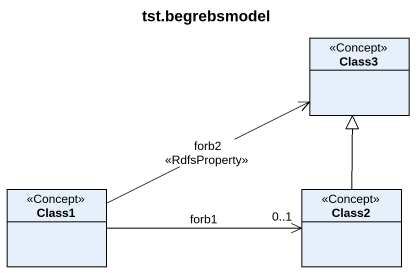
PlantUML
@startuml
title tst.begrebsmodel
hide circle
hide empty members
class Class3 <<Concept>>
class Class1 <<Concept>>
class Class2 <<Concept>>
Class1 -right-> Class3 : forb2\n<<RdfsProperty>>
Class1 -right-> "0..1" Class2 : forb1
Class2 -up-|> Class3
@enduml
